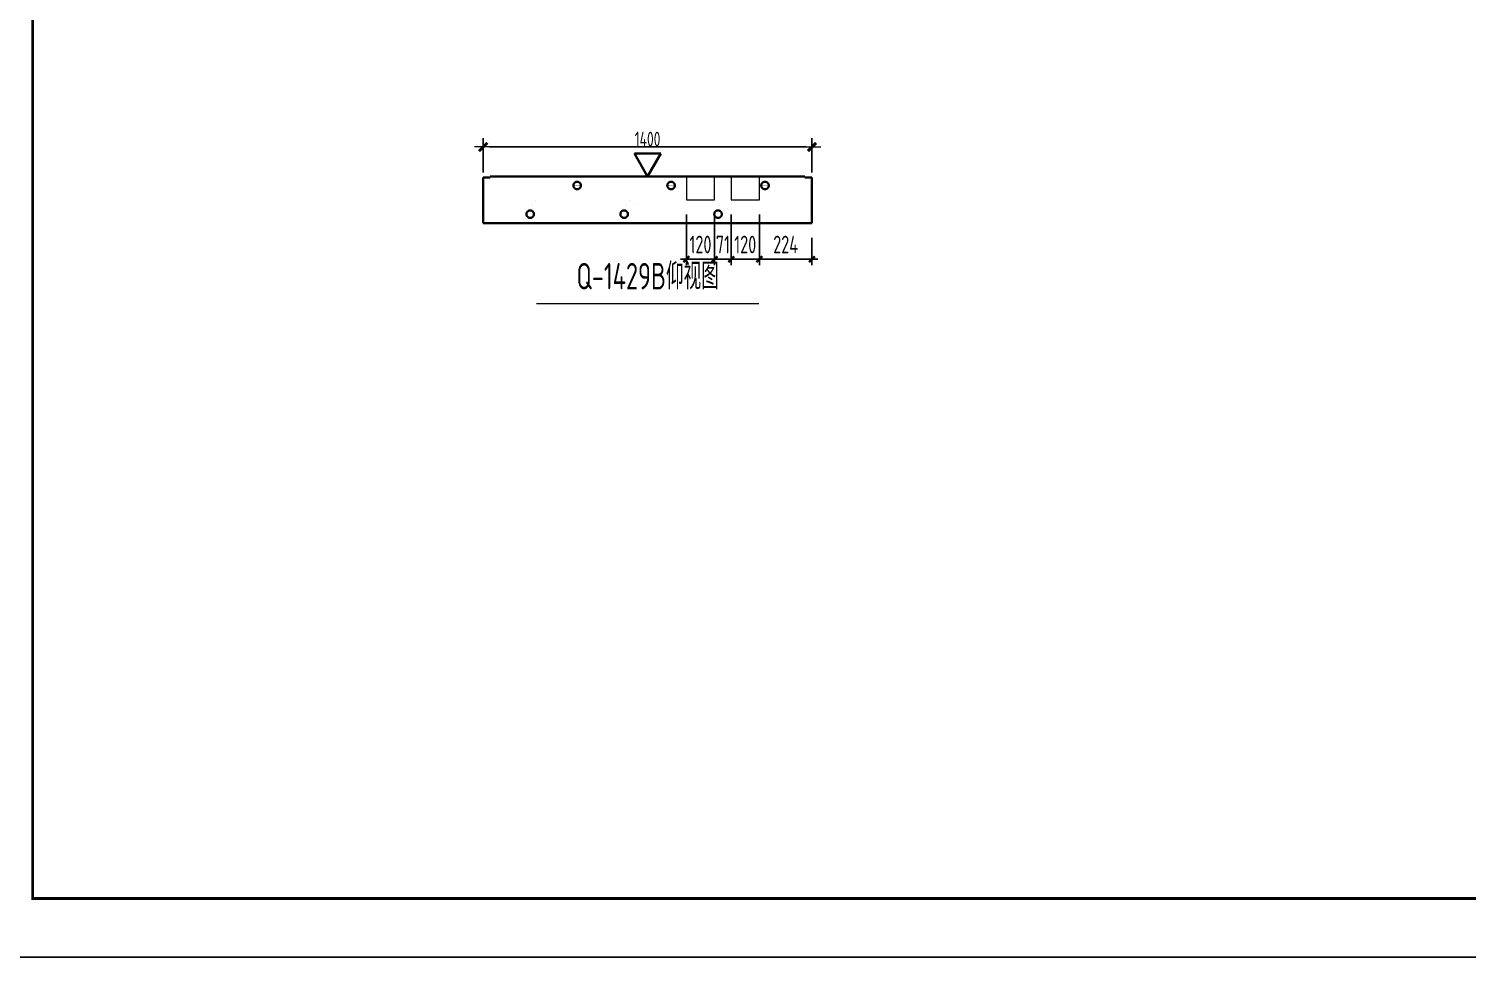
# Model space of a CAD drawing. Extents: x -85320 to 1679916, y -1321939 to 627.
# Drawn here: x 1085374 to 1109876, y -867871 to -852057 of the extents above; entities that cross this region are included whole.
import ezdxf
from ezdxf.enums import TextEntityAlignment as Align

# ---------------------------------------------------------------- set-up
doc = ezdxf.new("R2010")
doc.units = 0
doc.header["$LTSCALE"] = 1000
doc.linetypes.add('点划线', pattern=[1850, 1200, -300, 50, -300])
for name, color, linetype in [('BORDER', 7, 'Continuous'), ('手孔标注', 3, 'Continuous'), ('打印线框', 7, 'Continuous'), ('拉模', 7, 'Continuous')]:
    doc.layers.add(name, color=color, linetype=linetype)
for name, color, linetype, lineweight in [('手孔', 6, 'Continuous', 0), ('预制墙图名', 7, 'Continuous', 18), ('预制墙详图孔洞', 9, '点划线', 18), ('预制墙详图标注', 3, 'Continuous', 18), ('预制墙详图轮廓', 3, 'Continuous', 35)]:
    doc.layers.add(name, color=color, linetype=linetype, lineweight=lineweight)
doc.styles.add('TSSD_Dimension', font='tssdeng.shx', dxfattribs={"width": 0.7, "bigfont": 'hztxt.shx'})
doc.styles.add('样式 1', font='yjkeng.shx', dxfattribs={"width": 0.7, "bigfont": 'yjkchn.shx'})
doc.styles.add('样式 2', font='yjkeng.shx', dxfattribs={"width": 0.7, "bigfont": 'yjkchn.shx'})
doc.dimstyles.new('标注', dxfattribs={"dimtxt": 300, "dimasz": 100, "dimexe": 100, "dimexo": 250, "dimgap": 100, "dimtad": 1, "dimdec": 0, "dimlfac": 0.25, "dimzin": 0, "dimdsep": 46, "dimtxsty": 'TSSD_Dimension', "dimblk": 'ARCHTICK', "dimcen": 0, "dimdle": 100, "dimclrt": 7, "dimadec": 0, "dimazin": 0, "dimtfac": 1, "dimtdec": 0, "dimtix": 1, "dimtmove": 2, "dimatfit": 3, "dimfxl": 1, "dimtolj": 1, "dimtzin": 0, "dimarcsym": 0})
doc.dimstyles.new('盈建科结构', dxfattribs={"dimscale": 100, "dimtxt": 2.5, "dimasz": 1, "dimexe": 1.5, "dimexo": 0.625, "dimgap": 0.1, "dimtad": 1, "dimdec": 0, "dimrnd": 1, "dimzin": 0, "dimdsep": 46, "dimtxsty": '样式 1', "dimblk": '_yjkbk', "dimblk1": 'ARCHTICK', "dimblk2": 'ARCHTICK', "dimcen": 0.09, "dimadec": 0, "dimazin": 0, "dimtfac": 1, "dimtdec": 4, "dimtix": 1, "dimtmove": 2, "dimatfit": 3, "dimfxl": 1, "dimtolj": 1, "dimtzin": 0, "dimarcsym": 0})

# ---------------------------------------------------------------- blocks, each defined once
blk = doc.blocks.new('_yjkbk')
blk.add_line((-1, 0), (1.5, 0))
blk.add_lwpolyline([(-0.7, -0.7, 0.5, 0.5, 0), (0.7, 0.7, 0.5, 0.5, 0)], format="xyseb")
blk = doc.blocks.new('*D984')
at = {"layer": 'Defpoints', "color": 0, "transparency": 16777216}
for p in [(1098714, -854071), (1093114, -854571), (1098714, -854571)]:
    blk.add_point(p, dxfattribs=at)
at = {"layer": '预制墙详图标注', "color": 0, "lineweight": -2, "transparency": 16777216}
for p, q in [((1093114, -854508), (1093114, -853921)), ((1093214, -854071), (1098614, -854071)), ((1098714, -854508), (1098714, -853921))]:
    blk.add_line(p, q, dxfattribs=at)
at = {"layer": '预制墙详图标注', "color": 0, "lineweight": -2, "transparency": 16777216, "xscale": 100, "yscale": 100, "zscale": 100, "rotation": 180}
blk.add_blockref('_yjkbk', (1093114, -854071), dxfattribs=at)
at = {"layer": '预制墙详图标注', "color": 0, "lineweight": -2, "transparency": 16777216, "xscale": 100, "yscale": 100, "zscale": 100}
blk.add_blockref('_yjkbk', (1098714, -854071), dxfattribs=at)
at = {"layer": '预制墙详图标注', "color": 0, "transparency": 16777216, "insert": (1095914, -854061), "char_height": 250, "attachment_point": 8, "style": '样式 1'}
blk.add_mtext('\\A1;1400', dxfattribs=at)
blk = doc.blocks.new('_ArchTick')
at = {"color": 0, "linetype": 'ByBlock', "const_width": 0.4}
blk.add_lwpolyline([(-0.5, -0.5), (0.5, 0.5)], dxfattribs=at)
blk = doc.blocks.new('*D1972')
at = {"layer": 'Defpoints', "color": 0, "transparency": 16777216}
for p in [(1096575, -854971), (1097055, -854971), (1097055, -855982)]:
    blk.add_point(p, dxfattribs=at)
at = {"layer": '手孔标注', "color": 0, "lineweight": -2, "transparency": 16777216}
for p, q in [((1096575, -855221), (1096575, -856082)), ((1097055, -855221), (1097055, -856082)), ((1096575, -855982), (1096475, -855982)), ((1096575, -855982), (1097055, -855982)), ((1097055, -855982), (1097155, -855982))]:
    blk.add_line(p, q, dxfattribs=at)
at = {"layer": '手孔标注', "color": 0, "lineweight": -2, "transparency": 16777216, "xscale": 100, "yscale": 100, "zscale": 100}
blk.add_blockref('_ArchTick', (1096575, -855982), dxfattribs=at)
at = {"layer": '手孔标注', "color": 0, "lineweight": -2, "transparency": 16777216, "xscale": 100, "yscale": 100, "zscale": 100, "rotation": 180}
blk.add_blockref('_ArchTick', (1097055, -855982), dxfattribs=at)
at = {"layer": '手孔标注', "color": 7, "lineweight": 0, "transparency": 16777216, "insert": (1096815, -855732), "char_height": 300, "attachment_point": 5, "style": 'TSSD_Dimension'}
blk.add_mtext('\\A1;120', dxfattribs=at)
blk = doc.blocks.new('*D1973')
at = {"layer": 'Defpoints', "color": 0, "transparency": 16777216}
for p in [(1097055, -854971), (1097338, -854971), (1097338, -855982)]:
    blk.add_point(p, dxfattribs=at)
at = {"layer": '手孔标注', "color": 0, "lineweight": -2, "transparency": 16777216}
for p, q in [((1097055, -855221), (1097055, -856082)), ((1097338, -855221), (1097338, -856082)), ((1097055, -855982), (1096955, -855982)), ((1097055, -855982), (1097338, -855982)), ((1097338, -855982), (1097438, -855982))]:
    blk.add_line(p, q, dxfattribs=at)
at = {"layer": '手孔标注', "color": 0, "lineweight": -2, "transparency": 16777216, "xscale": 100, "yscale": 100, "zscale": 100}
blk.add_blockref('_ArchTick', (1097055, -855982), dxfattribs=at)
at = {"layer": '手孔标注', "color": 0, "lineweight": -2, "transparency": 16777216, "xscale": 100, "yscale": 100, "zscale": 100, "rotation": 180}
blk.add_blockref('_ArchTick', (1097338, -855982), dxfattribs=at)
at = {"layer": '手孔标注', "color": 7, "lineweight": 0, "transparency": 16777216, "insert": (1097197, -855732), "char_height": 300, "attachment_point": 5, "style": 'TSSD_Dimension'}
blk.add_mtext('\\A1;71', dxfattribs=at)
blk = doc.blocks.new('*D1974')
at = {"layer": 'Defpoints', "color": 0, "transparency": 16777216}
for p in [(1097338, -854971), (1097818, -854971), (1097818, -855982)]:
    blk.add_point(p, dxfattribs=at)
at = {"layer": '手孔标注', "color": 0, "lineweight": -2, "transparency": 16777216}
for p, q in [((1097338, -855221), (1097338, -856082)), ((1097818, -855221), (1097818, -856082)), ((1097338, -855982), (1097238, -855982)), ((1097338, -855982), (1097818, -855982)), ((1097818, -855982), (1097918, -855982))]:
    blk.add_line(p, q, dxfattribs=at)
at = {"layer": '手孔标注', "color": 0, "lineweight": -2, "transparency": 16777216, "xscale": 100, "yscale": 100, "zscale": 100}
blk.add_blockref('_ArchTick', (1097338, -855982), dxfattribs=at)
at = {"layer": '手孔标注', "color": 0, "lineweight": -2, "transparency": 16777216, "xscale": 100, "yscale": 100, "zscale": 100, "rotation": 180}
blk.add_blockref('_ArchTick', (1097818, -855982), dxfattribs=at)
at = {"layer": '手孔标注', "color": 7, "lineweight": 0, "transparency": 16777216, "insert": (1097578, -855732), "char_height": 300, "attachment_point": 5, "style": 'TSSD_Dimension'}
blk.add_mtext('\\A1;120', dxfattribs=at)
blk = doc.blocks.new('*D1975')
at = {"layer": 'Defpoints', "color": 0, "transparency": 16777216}
for p in [(1097818, -854971), (1098714, -855371), (1098714, -855982)]:
    blk.add_point(p, dxfattribs=at)
at = {"layer": '手孔标注', "color": 0, "lineweight": -2, "transparency": 16777216}
for p, q in [((1097818, -855221), (1097818, -856082)), ((1098714, -855621), (1098714, -856082)), ((1097718, -855982), (1098814, -855982))]:
    blk.add_line(p, q, dxfattribs=at)
at = {"layer": '手孔标注', "color": 0, "lineweight": -2, "transparency": 16777216, "xscale": 100, "yscale": 100, "zscale": 100, "rotation": 180}
blk.add_blockref('_ArchTick', (1097818, -855982), dxfattribs=at)
at = {"layer": '手孔标注', "color": 0, "lineweight": -2, "transparency": 16777216, "xscale": 100, "yscale": 100, "zscale": 100}
blk.add_blockref('_ArchTick', (1098714, -855982), dxfattribs=at)
at = {"layer": '手孔标注', "color": 7, "lineweight": 0, "transparency": 16777216, "insert": (1098266, -855732), "char_height": 300, "attachment_point": 5, "style": 'TSSD_Dimension'}
blk.add_mtext('\\A1;224', dxfattribs=at)
blk = doc.blocks.new('图框1')
at = {"layer": 'BORDER', "const_width": 50}
blk.add_lwpolyline([(1377779, -823089), (1377779, -783089), (1433679, -783089), (1433679, -823089)], close=True, dxfattribs=at)

msp = doc.modelspace()

# ---------------------------------------------------------------- linework, layer by layer
at = {"layer": '手孔', "color": 6}
for points in [[(1096575.188, -854970.848), (1097055.188, -854970.848), (1097055.188, -854570.848), (1096575.188, -854570.848)], [(1097338.371, -854970.848), (1097818.371, -854970.848), (1097818.371, -854570.848), (1097338.371, -854570.848)]]:
    msp.add_lwpolyline(points, close=True, dxfattribs=at)
at = {"layer": '打印线框', "color": 1}
msp.add_lwpolyline([(1082939.778, -867870.962), (1082939.778, -825870.962), (1142339.778, -825870.962), (1142339.778, -867870.962)], close=True, dxfattribs=at)
at = {"layer": '预制墙图名', "lineweight": 18}
msp.add_line((1094021.568, -856736.195), (1097807.174, -856736.195), dxfattribs=at)
at = {"layer": '预制墙详图孔洞', "lineweight": 35, "const_width": 0.18}
for points in [[(1093860.932, -855172.798), (1094038.371, -854947.302), (1094038.371, -854570.848), (1094174.371, -854570.848), (1094174.371, -854994.394), (1093967.81, -855256.899)], [(1094646.371, -854726.848), (1094646.371, -854570.848), (1094782.371, -854570.848), (1094782.371, -854726.848)], [(1095460.932, -855172.798), (1095638.371, -854947.302), (1095638.371, -854570.848), (1095774.371, -854570.848), (1095774.371, -854994.394), (1095567.81, -855256.899)], [(1096246.371, -854726.848), (1096246.371, -854570.848), (1096382.371, -854570.848), (1096382.371, -854726.848)], [(1097060.932, -855172.798), (1097238.371, -854947.302), (1097238.371, -854570.848), (1097374.371, -854570.848), (1097374.371, -854994.394), (1097167.81, -855256.899)], [(1097846.371, -854726.848), (1097846.371, -854570.848), (1097982.371, -854570.848), (1097982.371, -854726.848)]]:
    msp.add_lwpolyline(points, close=True, dxfattribs=at)
at = {"layer": '预制墙详图孔洞', "lineweight": 35}
for centre in [(1094714.371, -854726.848), (1096314.371, -854726.848), (1097914.371, -854726.848), (1093914.371, -855214.848), (1095514.371, -855214.848), (1097114.371, -855214.848)]:
    msp.add_circle(centre, 64, dxfattribs=at)
at = {"layer": '预制墙详图标注', "lineweight": 35}
for p, q in [((1095914.371, -854570.848), (1095689.371, -854181.137)), ((1096139.371, -854181.137), (1095689.371, -854181.137)), ((1095914.371, -854570.848), (1096139.371, -854181.137))]:
    msp.add_line(p, q, dxfattribs=at)
at = {"layer": '预制墙详图轮廓', "lineweight": 35}
for p, q in [((1093114.371, -855370.848), (1093114.371, -854590.848)), ((1093114.371, -854590.848), (1093234.371, -854590.848)), ((1093234.371, -854570.848), (1098594.371, -854570.848)), ((1093234.371, -854590.848), (1093234.371, -854570.848)), ((1098594.371, -854570.848), (1098594.371, -854590.848)), ((1098594.371, -854590.848), (1098714.371, -854590.848)), ((1098714.371, -854590.848), (1098714.371, -855370.848)), ((1093234.371, -855370.848), (1093114.371, -855370.848)), ((1093234.371, -855370.848), (1098594.371, -855370.848)), ((1098714.371, -855370.848), (1098594.371, -855370.848))]:
    msp.add_line(p, q, dxfattribs=at)

# ---------------------------------------------------------------- block references
at = {"layer": '拉模', "color": 3}
msp.add_blockref('图框1', (-292339.171, -43782.267), dxfattribs=at)

# ---------------------------------------------------------------- texts
at = {"layer": '预制墙图名', "linetype": 'Continuous', "style": '样式 2', "width": 0.7}
msp.add_text('Q-1429B仰视图', height=450, dxfattribs=at).set_placement((1095914.371, -856630.848), align=Align.BOTTOM_CENTER)

# ---------------------------------------------------------------- dimensions: what is measured, and where the dimension line sits
at = {"layer": '手孔标注', "color": 3, "lineweight": 0}
for base, p1, p2, picture, middle in [((1097055.188, -855982.271), (1096575.188, -854970.848), (1097055.188, -854970.848), '*D1972', (1096815.188, -855732.271)), ((1097338.371, -855982.271), (1097055.188, -854970.848), (1097338.371, -854970.848), '*D1973', (1097196.779, -855732.271)), ((1097818.371, -855982.271), (1097338.371, -854970.848), (1097818.371, -854970.848), '*D1974', (1097578.371, -855732.271)), ((1098714.371, -855982.271), (1097818.371, -854970.848), (1098714.371, -855370.848), '*D1975', (1098266.371, -855732.271))]:
    dim = msp.add_linear_dim(base=base, p1=p1, p2=p2, dimstyle='标注', dxfattribs=at)
    dim.commit()
    dim.dimension.update_dxf_attribs({"geometry": picture, "text_midpoint": middle})
at = {"layer": '预制墙详图标注'}
dim = msp.add_aligned_dim(p1=(1093114.371, -854570.848), p2=(1098714.371, -854570.848), distance=500, dimstyle='盈建科结构', override={"dimscale": 100, "dimtxt": 2.5, "dimasz": 1, "dimexe": 1.5, "dimexo": 0.625, "dimgap": 0.1, "dimtad": 1, "dimlfac": 0.25, "dimrnd": 5, "dimdle": 0, "dimtix": 1, "dimfxlon": 0}, dxfattribs=at)
dim.commit()
dim.dimension.update_dxf_attribs({"geometry": '*D984', "text_midpoint": (1095914.371, -853935.848)})

doc.saveas('drawing.dxf')
